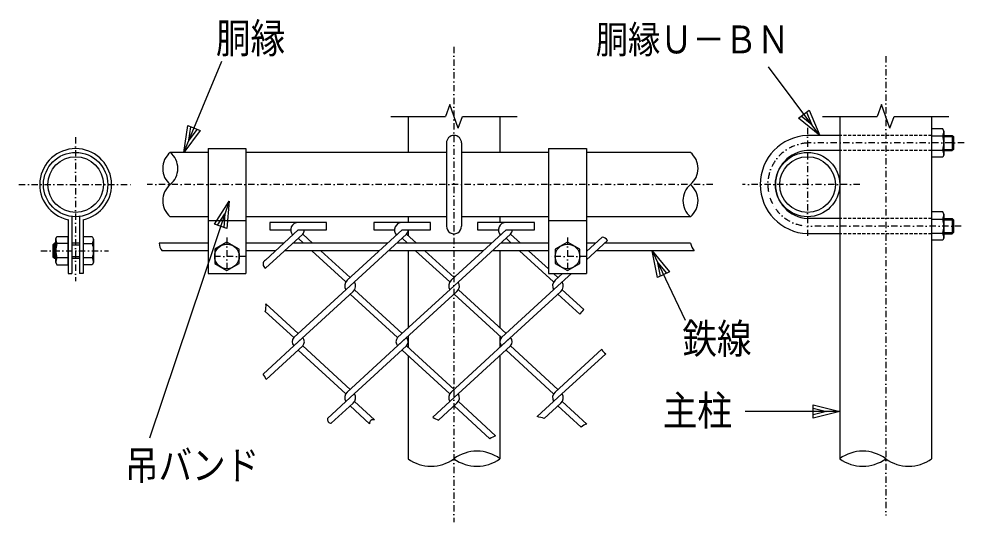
# Model space of a CAD drawing. Units: millimetres, scale not verified. Extents: x -4425 to 4425, y -3150 to 3150.
# Drawn here: x 1331 to 2830, y 1024 to 1823 of the extents above; entities that cross this region are included whole.
import ezdxf
from ezdxf.enums import TextEntityAlignment as Align

# ---------------------------------------------------------------- set-up
doc = ezdxf.new("R2010")
doc.units = ezdxf.units.MM
doc.header["$LTSCALE"] = 20
doc.linetypes.add('USER1', pattern=[1.01, 0.5, -0.25, 0.01, -0.25])
doc.linetypes.add('USER2', pattern=[0.375, 0.25, -0.125])
doc.layers.add('0-0_1', color=7, linetype='Continuous', lineweight=25)
doc.layers.add('0-1_0', color=7, linetype='Continuous', lineweight=25)
doc.styles.add('ＭＳ ゴシック', font='')
doc.styles.get('ＭＳ ゴシック').set_extended_font_data('MS Gothic')

# ---------------------------------------------------------------- blocks, each defined once
blk = doc.blocks.new('C2')
at = {"layer": '0-0_1', "color": 4}
blk.add_line((117818.6, 93593.7), (119021.1, 96493.4), dxfattribs=at)
blk.add_lwpolyline([(118334.3, 94289.2), (117818.6, 93593.7), (117946.4, 94450.1)], close=True, dxfattribs=at)
blk.add_lwpolyline([(118237.3, 94329.4), (117979.4, 93981.7), (118043.3, 94409.9)], dxfattribs=at)
blk = doc.blocks.new('C3')
at = {"layer": '0-0_1', "color": 4}
blk.add_line((119253.8, 92044.1), (116732.4, 84529), dxfattribs=at)
blk.add_lwpolyline([(118787.5, 91314.5), (119253.8, 92044.1), (119185.7, 91180.9)], close=True, dxfattribs=at)
blk.add_lwpolyline([(118887.1, 91281.1), (119120.2, 91645.9), (119086.2, 91214.3)], dxfattribs=at)
blk = doc.blocks.new('C4')
at = {"layer": '0-0_1', "color": 4}
blk.add_line((137989.7, 94133.7), (136360.5, 96306.4), dxfattribs=at)
blk.add_lwpolyline([(137653.8, 94931.7), (137989.7, 94133.7), (137317.7, 94679.8)], close=True, dxfattribs=at)
blk.add_lwpolyline([(137569.8, 94868.7), (137737.7, 94469.7), (137401.7, 94742.8)], dxfattribs=at)
blk = doc.blocks.new('C5')
at = {"layer": '0-0_1', "color": 4}
blk.add_line((132675.4, 90473.7), (133722.7, 88267.8), dxfattribs=at)
blk.add_lwpolyline([(132845.9, 89624.8), (132675.4, 90473.7), (133225.4, 89805)], close=True, dxfattribs=at)
blk.add_lwpolyline([(132940.8, 89669.9), (132855.5, 90094.3), (133130.5, 89759.9)], dxfattribs=at)
blk = doc.blocks.new('C6')
at = {"layer": '0-0_1', "color": 4}
blk.add_line((138620.1, 85373.7), (135620.1, 85373.7), dxfattribs=at)
blk.add_lwpolyline([(137780.1, 85583.7), (138620.1, 85373.7), (137780.1, 85163.7)], close=True, dxfattribs=at)
blk.add_lwpolyline([(137780.1, 85478.7), (138200.1, 85373.7), (137780.1, 85268.7)], dxfattribs=at)

msp = doc.modelspace()

# ---------------------------------------------------------------- linework, layer by layer
at = {"layer": '0-0_1', "color": 4, "linetype": 'USER1'}
for p, q in [((2021.28, 1778.2), (2021.28, 1024.07)), ((2705.88, 1763.16), (2705.88, 1034.48)), ((2581.98, 1649.69), (2581.98, 1469.69)), ((1421.28, 1634.68), (1421.28, 1406.22)), ((2830.25, 1625.68), (2581.98, 1625.68)), ((1331.28, 1559.68), (1511.28, 1559.68)), ((2431.98, 1559.69), (1534.5, 1559.69)), ((2664.94, 1559.69), (2478.94, 1559.69)), ((2825.68, 1493.68), (2581.98, 1493.68)), ((1661.28, 1475.68), (1661.28, 1415.68)), ((2201.28, 1475.68), (2201.28, 1415.68)), ((1365.96, 1454.68), (1473.36, 1454.68)), ((1691.28, 1445.68), (1631.28, 1445.68)), ((2231.28, 1445.68), (2171.28, 1445.68))]:
    msp.add_line(p, q, dxfattribs=at)
at = {"layer": '0-0_1', "color": 4}
for p, q in [((1921.28, 1667.68), (2007.6, 1667.68)), ((2028.12, 1648.89), (2034.96, 1667.68)), ((2034.96, 1667.68), (2121.28, 1667.68)), ((2605.88, 1667.68), (2692.2, 1667.68)), ((2712.72, 1648.89), (2719.56, 1667.68)), ((2719.56, 1667.68), (2805.88, 1667.68)), ((2798.28, 1635.89), (2813.28, 1635.89)), ((2798.28, 1615.49), (2813.28, 1615.49)), ((2798.28, 1503.89), (2813.28, 1503.89)), ((2798.28, 1483.49), (2813.28, 1483.49)), ((1385.28, 1464.28), (1389.78, 1464.28)), ((1415.28, 1464.28), (1427.28, 1464.28)), ((1389.78, 1445.08), (1385.28, 1445.08)), ((1427.28, 1445.08), (1415.28, 1445.08))]:
    msp.add_line(p, q, dxfattribs=at)
at = {"layer": '0-0_1'}
for p, q in [((1948.38, 1667.68), (1948.38, 1610.68)), ((2094.18, 1667.68), (2094.18, 1610.68)), ((2632.98, 1667.69), (2632.98, 1124.69)), ((2778.78, 1667.69), (2778.78, 1124.69)), ((2632.98, 1637.68), (2581.98, 1637.68)), ((2796.55, 1648.19), (2778.78, 1648.19)), ((2778.78, 1648.19), (2778.78, 1603.19)), ((2778.78, 1636.93), (2796.55, 1636.93)), ((2798.28, 1644.44), (2796.55, 1648.19)), ((2798.28, 1637.69), (2811.48, 1637.69)), ((2811.48, 1637.69), (2811.48, 1613.69)), ((2811.48, 1637.69), (2813.28, 1635.89)), ((2813.28, 1635.88), (2813.28, 1615.48)), ((2009.28, 1625.68), (2009.28, 1493.68)), ((2033.28, 1625.68), (2033.28, 1493.68)), ((1631.28, 1610.68), (1571.28, 1610.68)), ((1631.28, 1616.69), (1691.28, 1616.69)), ((1631.28, 1616.69), (1631.28, 1418.68)), ((1691.28, 1616.69), (1691.28, 1418.68)), ((2009.28, 1610.68), (1691.28, 1610.68)), ((2171.28, 1610.68), (2033.28, 1610.68)), ((2171.28, 1616.69), (2231.28, 1616.69)), ((2171.28, 1616.69), (2171.28, 1418.68)), ((2231.28, 1616.69), (2231.28, 1418.68)), ((2396.28, 1610.68), (2231.28, 1610.68)), ((2632.98, 1613.68), (2581.98, 1613.68)), ((2778.78, 1614.44), (2796.55, 1614.44)), ((2798.28, 1613.69), (2811.48, 1613.69)), ((2813.28, 1615.49), (2811.48, 1613.69)), ((2796.55, 1516.18), (2778.78, 1516.18)), ((2778.78, 1516.18), (2778.78, 1471.18)), ((2798.28, 1512.43), (2796.55, 1516.18)), ((1415.28, 1509.04), (1415.28, 1418.68)), ((1427.28, 1509.04), (1427.28, 1418.68)), ((1433.28, 1503.96), (1433.28, 1418.68)), ((1631.28, 1508.68), (1571.28, 1508.68)), ((1631.28, 1502.69), (1691.28, 1502.69)), ((2009.28, 1508.68), (1691.28, 1508.68)), ((1948.38, 1508.68), (1948.38, 1499.57)), ((2171.28, 1508.68), (2033.28, 1508.68)), ((2094.18, 1508.68), (2094.18, 1499.57)), ((2171.28, 1502.69), (2231.28, 1502.69)), ((2396.28, 1508.68), (2231.28, 1508.68)), ((2632.98, 1505.69), (2581.98, 1505.69)), ((2778.78, 1504.93), (2796.55, 1504.93)), ((2798.28, 1505.69), (2811.48, 1505.69)), ((2811.48, 1505.69), (2811.48, 1481.69)), ((2811.48, 1505.69), (2813.28, 1503.89)), ((2813.28, 1503.88), (2813.28, 1483.48)), ((1722.25, 1439.94), (1774.23, 1487.57)), ((1852.01, 1407.85), (1939, 1487.57)), ((1948.38, 1487.57), (1948.38, 1478.98)), ((2016.78, 1407.85), (2103.78, 1487.57)), ((1409.28, 1432.19), (1409.28, 1477.19)), ((1449.78, 1473.2), (1449.78, 1436.17)), ((1722.58, 1427.05), (1781.43, 1480.98)), ((1782.64, 1466.68), (1774.23, 1474.38)), ((1797.02, 1466.68), (1781.43, 1480.98)), ((1856.62, 1398.89), (1946.2, 1480.98)), ((1947.41, 1466.68), (1939, 1474.38)), ((1961.8, 1466.68), (1946.2, 1480.98)), ((2021.39, 1398.89), (2110.97, 1480.98)), ((2094.18, 1480.36), (2094.18, 1478.78)), ((2112.18, 1466.68), (2103.78, 1474.38)), ((2126.57, 1466.68), (2110.97, 1480.98)), ((2231.28, 1453.42), (2256.29, 1476.34)), ((2231.28, 1440.24), (2264.67, 1470.83)), ((2632.98, 1481.68), (2581.98, 1481.68)), ((2778.78, 1482.44), (2796.55, 1482.44)), ((2798.28, 1481.69), (2811.48, 1481.69)), ((2811.48, 1481.69), (2813.28, 1483.49)), ((1385.28, 1464.28), (1385.28, 1445.08)), ((1389.78, 1466.68), (1387.68, 1466.68)), ((1409.28, 1465.93), (1391.51, 1465.93)), ((1427.28, 1466.68), (1415.28, 1466.68)), ((1427.28, 1466.68), (1427.28, 1442.68)), ((1433.28, 1465.93), (1447.98, 1465.93)), ((1631.28, 1466.68), (1553.74, 1466.68)), ((1631.28, 1454.69), (1558.54, 1454.69)), ((1751.44, 1466.68), (1691.28, 1466.68)), ((1738.35, 1454.69), (1691.28, 1454.69)), ((1903.12, 1454.69), (1752.73, 1454.69)), ((1916.21, 1466.68), (1765.83, 1466.68)), ((1849.8, 1405.14), (1795.73, 1454.68)), ((1856.62, 1412.08), (1810.12, 1454.68)), ((2067.89, 1454.69), (1917.51, 1454.69)), ((2080.98, 1466.68), (1930.6, 1466.68)), ((1948.38, 1454.69), (1948.38, 1331.99)), ((2014.57, 1405.14), (1960.5, 1454.68)), ((2021.39, 1412.08), (1974.89, 1454.68)), ((2125.27, 1454.69), (2082.28, 1454.69)), ((2094.18, 1454.69), (2094.18, 1332.19)), ((2112.18, 1466.68), (2095.37, 1466.68)), ((2171.28, 1466.68), (2112.4, 1466.68)), ((2171.28, 1454.69), (2125.26, 1454.69)), ((2179.34, 1405.14), (2125.27, 1454.68)), ((2171.28, 1425.71), (2139.66, 1454.68)), ((2245.76, 1466.68), (2231.28, 1466.68)), ((2232.66, 1454.69), (2231.28, 1454.69)), ((2402.14, 1454.69), (2247.05, 1454.69)), ((2396.14, 1466.68), (2260.14, 1466.68)), ((1409.28, 1443.44), (1391.51, 1443.44)), ((1415.28, 1442.68), (1427.28, 1442.68)), ((1447.98, 1443.43), (1433.28, 1443.43)), ((1389.78, 1435.94), (1391.51, 1432.19)), ((1391.51, 1432.19), (1409.28, 1432.19)), ((1447.48, 1432.18), (1433.28, 1432.18)), ((1449.78, 1436.17), (1447.48, 1432.19)), ((1433.28, 1418.68), (1427.28, 1418.68)), ((1631.28, 1418.68), (1691.28, 1418.68)), ((2171.28, 1418.68), (2231.28, 1418.68)), ((2186.16, 1412.08), (2178.95, 1418.68)), ((2181.55, 1407.85), (2193.37, 1418.68)), ((2186.16, 1398.89), (2207.76, 1418.68)), ((1856.62, 1398.89), (1767.04, 1316.81)), ((2021.39, 1398.89), (1931.81, 1316.81)), ((2186.16, 1398.89), (2096.58, 1316.81)), ((1861.23, 1389.93), (1767.07, 1303.65)), ((1856.62, 1385.71), (1931.81, 1316.81)), ((1863.44, 1392.64), (1939, 1323.4)), ((2026, 1389.93), (1931.84, 1303.65)), ((2021.39, 1385.71), (2096.58, 1316.81)), ((2028.21, 1392.64), (2103.78, 1323.4)), ((2190.77, 1389.93), (2096.61, 1303.65)), ((2186.16, 1385.71), (2220.94, 1353.84)), ((2192.98, 1392.64), (2227.19, 1361.29)), ((1723.04, 1370.31), (1774.23, 1323.4)), ((1722.06, 1358.02), (1767.04, 1316.81)), ((1718.42, 1259.07), (1781.4, 1316.78)), ((1852.01, 1230.5), (1946.17, 1316.78)), ((1948.38, 1318.81), (1948.38, 1301.62)), ((2016.78, 1230.5), (2110.94, 1316.78)), ((2094.18, 1319.01), (2094.18, 1301.43)), ((1723.26, 1250.33), (1781.43, 1303.62)), ((1849.8, 1227.79), (1774.23, 1297.03)), ((1856.62, 1234.72), (1781.43, 1303.62)), ((1856.62, 1221.54), (1946.2, 1303.62)), ((2014.57, 1227.79), (1939, 1297.03)), ((2021.39, 1234.72), (1946.2, 1303.62)), ((2021.39, 1221.54), (2110.97, 1303.62)), ((2179.34, 1227.79), (2103.78, 1297.03)), ((2186.16, 1234.72), (2110.97, 1303.62)), ((2181.55, 1230.5), (2255.48, 1298.24)), ((2186.16, 1221.54), (2261.97, 1291.01)), ((1948.38, 1288.44), (1948.38, 1124.69)), ((2094.18, 1288.24), (2094.18, 1124.69)), ((1856.62, 1221.54), (1820.75, 1188.67)), ((1863.44, 1215.29), (1895.14, 1186.25)), ((2021.39, 1221.54), (1987.62, 1190.6)), ((2028.21, 1215.29), (2087.27, 1161.17)), ((2186.16, 1221.54), (2153.24, 1191.38)), ((2192.98, 1215.29), (2231.97, 1179.56)), ((1861.23, 1212.58), (1826.72, 1180.96)), ((1856.62, 1208.36), (1887.42, 1180.13)), ((2026, 1212.58), (1996.84, 1185.86)), ((2021.39, 1208.36), (2078.19, 1156.31)), ((2190.77, 1212.58), (2164.44, 1188.45)), ((2186.16, 1208.36), (2223.03, 1174.57))]:
    msp.add_line(p, q, dxfattribs=at)
at = {"layer": '0-0_1', "linetype": 'USER2'}
for p, q in [((2778.78, 1637.68), (2632.98, 1637.68)), ((2778.78, 1613.68), (2632.98, 1613.68)), ((2778.78, 1505.69), (2632.98, 1505.69)), ((2778.78, 1481.68), (2632.98, 1481.68))]:
    msp.add_line(p, q, dxfattribs=at)
at = {"layer": '0-0_1', "color": 4}
for points in [[(2028.12, 1648.89), (2014.44, 1686.48), (2007.6, 1667.68)], [(2712.72, 1648.89), (2699.04, 1686.48), (2692.2, 1667.68)]]:
    msp.add_lwpolyline(points, dxfattribs=at)
at = {"layer": '0-0_1'}
for points in [[(2798.28, 1644.44), (2798.28, 1606.94), (2796.55, 1603.19), (2778.78, 1603.19)], [(1409.28, 1503.96), (1409.28, 1418.68), (1415.28, 1418.68)], [(1774.23, 1487.57), (1819.23, 1487.57), (1819.23, 1499.57), (1729.23, 1499.57), (1729.23, 1487.57), (1762.23, 1487.57)], [(1939, 1487.57), (1984, 1487.57), (1984, 1499.57), (1894, 1499.57), (1894, 1487.57), (1927, 1487.57)], [(2103.78, 1487.57), (2148.78, 1487.57), (2148.78, 1499.57), (2058.78, 1499.57), (2058.78, 1487.57), (2091.78, 1487.57)], [(2798.28, 1512.43), (2798.28, 1474.93), (2796.55, 1471.18), (2778.78, 1471.18)], [(1389.78, 1435.94), (1389.78, 1473.44), (1391.51, 1477.19), (1409.28, 1477.19)], [(1433.28, 1477.19), (1447.48, 1477.19), (1449.78, 1473.2)], [(1387.68, 1442.68), (1387.68, 1466.68), (1385.28, 1464.28)], [(1385.28, 1445.08), (1387.68, 1442.68), (1389.78, 1442.68)]]:
    msp.add_lwpolyline(points, dxfattribs=at)
for points in [[(1661.28, 1468.2), (1641.78, 1456.94), (1641.78, 1434.43), (1661.28, 1423.17), (1680.78, 1434.43), (1680.78, 1456.94)], [(2201.28, 1468.2), (2181.78, 1456.94), (2181.78, 1434.43), (2201.28, 1423.17), (2220.78, 1434.43), (2220.78, 1456.94)]]:
    msp.add_lwpolyline(points, close=True, dxfattribs=at)
for centre, radius in [((1421.28, 1559.68), 51), ((2581.98, 1559.69), 51), ((1421.28, 1559.68), 44.1), ((2581.98, 1559.69), 44.1), ((1661.28, 1445.68), 19.5), ((2201.28, 1445.68), 19.5)]:
    msp.add_circle(centre, radius, dxfattribs=at)
for centre, radius, start, end in [((2021.28, 1625.68), 12, 0, 179.99992), ((2584.98, 1559.69), 78, 92.20415, 267.79602), ((2781.14, 1644.44), 17.14, 334.02042, 0), ((2760.94, 1625.69), 37.34, 342.4809, 17.51953), ((1421.28, 1559.68), 57, 282.15329, 257.84705), ((2584.98, 1559.69), 54, 93.18465, 266.81534), ((2781.14, 1606.94), 17.14, 0, 25.97959), ((1774.23, 1487.57), 12, 90, 222.49944), ((1939, 1487.57), 12, 90, 222.49944), ((2103.78, 1487.57), 12, 90, 222.49944), ((2781.14, 1512.43), 17.14, 334.02042, 0), ((2760.94, 1493.68), 37.34, 342.4809, 17.51953), ((1774.23, 1487.57), 9.72, 317.50034, 0.00134), ((1939, 1487.57), 9.72, 317.50034, 0.00134), ((2021.28, 1493.68), 12, 179.99992, 0), ((2103.78, 1487.57), 9.72, 317.50034, 0.00134), ((1406.92, 1473.44), 17.14, 179.99992, 205.98035), ((1414.13, 1478.19), 36, 340.09109, 352.02023), ((2781.14, 1474.93), 17.14, 0, 25.97959), ((1427.13, 1454.69), 37.34, 162.48149, 197.51962), ((1413.78, 1454.69), 36, 341.79004, 18.20996), ((1406.92, 1435.94), 17.14, 154.02034, 179.99992), ((1414.13, 1431.18), 36, 7.97977, 19.9089), ((1860.22, 1398.89), 12.15, 132.49965, 210.96289), ((1853.02, 1398.89), 12.15, 312.49972, 30.96338), ((2024.99, 1398.89), 12.15, 132.49965, 210.96289), ((2017.79, 1398.89), 12.15, 312.49972, 30.96338), ((2189.76, 1398.89), 12.15, 132.49965, 210.96289), ((2182.56, 1398.89), 12.15, 312.50046, 30.96338), ((1774.23, 1310.22), 9.72, 137.49927, 222.50073), ((1774.23, 1310.22), 9.72, 317.50034, 42.50064), ((1939, 1310.22), 9.72, 137.49927, 222.50073), ((1939, 1310.22), 9.72, 317.50034, 42.50064), ((2103.78, 1310.22), 9.72, 137.49927, 222.50073), ((2103.78, 1310.22), 9.72, 317.50034, 42.50064), ((1860.22, 1221.54), 12.15, 132.49965, 210.96289), ((2024.99, 1221.54), 12.15, 132.49965, 210.96289), ((2189.76, 1221.54), 12.15, 132.49965, 210.96289), ((1853.02, 1221.54), 12.15, 312.49972, 30.96338), ((2017.79, 1221.54), 12.15, 312.49972, 30.96338), ((2182.56, 1221.54), 12.15, 312.50046, 30.96338)]:
    msp.add_arc(centre, radius, start, end, dxfattribs=at)
at = {"layer": '0-0_1', "color": 4, "linetype": 'USER1'}
msp.add_arc((2584.98, 1559.69), 66, 93.18471, 266.81549, dxfattribs=at)
at = {"layer": '0-0_1', "color": 4}
for centre, radius, start, end in [((1592.38, 1585.18), 33.09, 129.59811, 230.40164), ((1550.19, 1585.18), 33.09, 309.59845, 50.40183), ((2375.19, 1585.19), 33.09, 309.59845, 50.40183), ((1592.38, 1534.19), 33.09, 129.59836, 230.40189), ((2417.38, 1534.19), 33.09, 129.59836, 230.40189), ((2375.19, 1534.19), 33.09, 309.59845, 50.40155), ((2255.46, 1465.95), 10.42, 27.90629, 85.40427), ((1571.25, 1466.73), 17.51, 180.13562, 223.44575), ((2426.93, 1474.58), 31.78, 194.38356, 218.75253), ((1725.64, 1433.58), 7.21, 118.06312, 244.84357), ((1691.15, 1366.66), 32.09, 344.38525, 6.53146), ((2052.23, 1501.79), 224.39, 318.75189, 321.23639), ((2270.17, 1304.89), 16.12, 204.33786, 239.43012), ((1699.36, 1242.81), 25.05, 17.46577, 40.48211), ((1826.82, 1187.2), 6.25, 166.37213, 269.05716), ((1893.08, 1180.92), 5.71, 68.83228, 188.02585), ((2011.84, 1226.3), 43.14, 235.85553, 249.65012), ((2140.98, 1121.42), 71.02, 70.71212, 80.06108), ((2234.9, 1163.81), 16.02, 100.51066, 137.80038), ((2248.48, 849.05), 351.29, 117.31704, 118.99714), ((1984.83, 1174.04), 61.36, 233.55548, 306.44443), ((2057.73, 1075.33), 61.36, 53.55527, 126.44436), ((2057.73, 1174.04), 61.36, 233.55563, 306.44473), ((2669.43, 1075.33), 61.36, 53.55557, 126.44466), ((2669.43, 1174.04), 61.36, 233.55534, 306.44443), ((2742.33, 1174.04), 61.36, 233.55563, 306.44473)]:
    msp.add_arc(centre, radius, start, end, dxfattribs=at)

# ---------------------------------------------------------------- block references
at = {"layer": '0-1_0', "xscale": 0.05, "yscale": 0.05}
for name in ['C2', 'C4', 'C3', 'C5', 'C6']:
    msp.add_blockref(name, (-4298.02, -3069), dxfattribs=at)

# ---------------------------------------------------------------- texts
at = {"layer": '0-0_1', "color": 4, "style": 'ＭＳ ゴシック', "width": 0.85}
for s, height, p in [('胴縁', 47.36, (1643.77, 1754.06)), ('胴縁Ｕ－ＢＮ', 44.14, (2246.08, 1754.58)), ('鉄線', 47.36, (2383.35, 1277.25)), ('主柱', 47.36, (2352.32, 1163.22)), ('吊バンド', 45.89, (1499.55, 1077.6))]:
    msp.add_text(s, height=height, dxfattribs=at).set_placement(p, align=Align.BOTTOM_LEFT)

doc.saveas('drawing.dxf')
